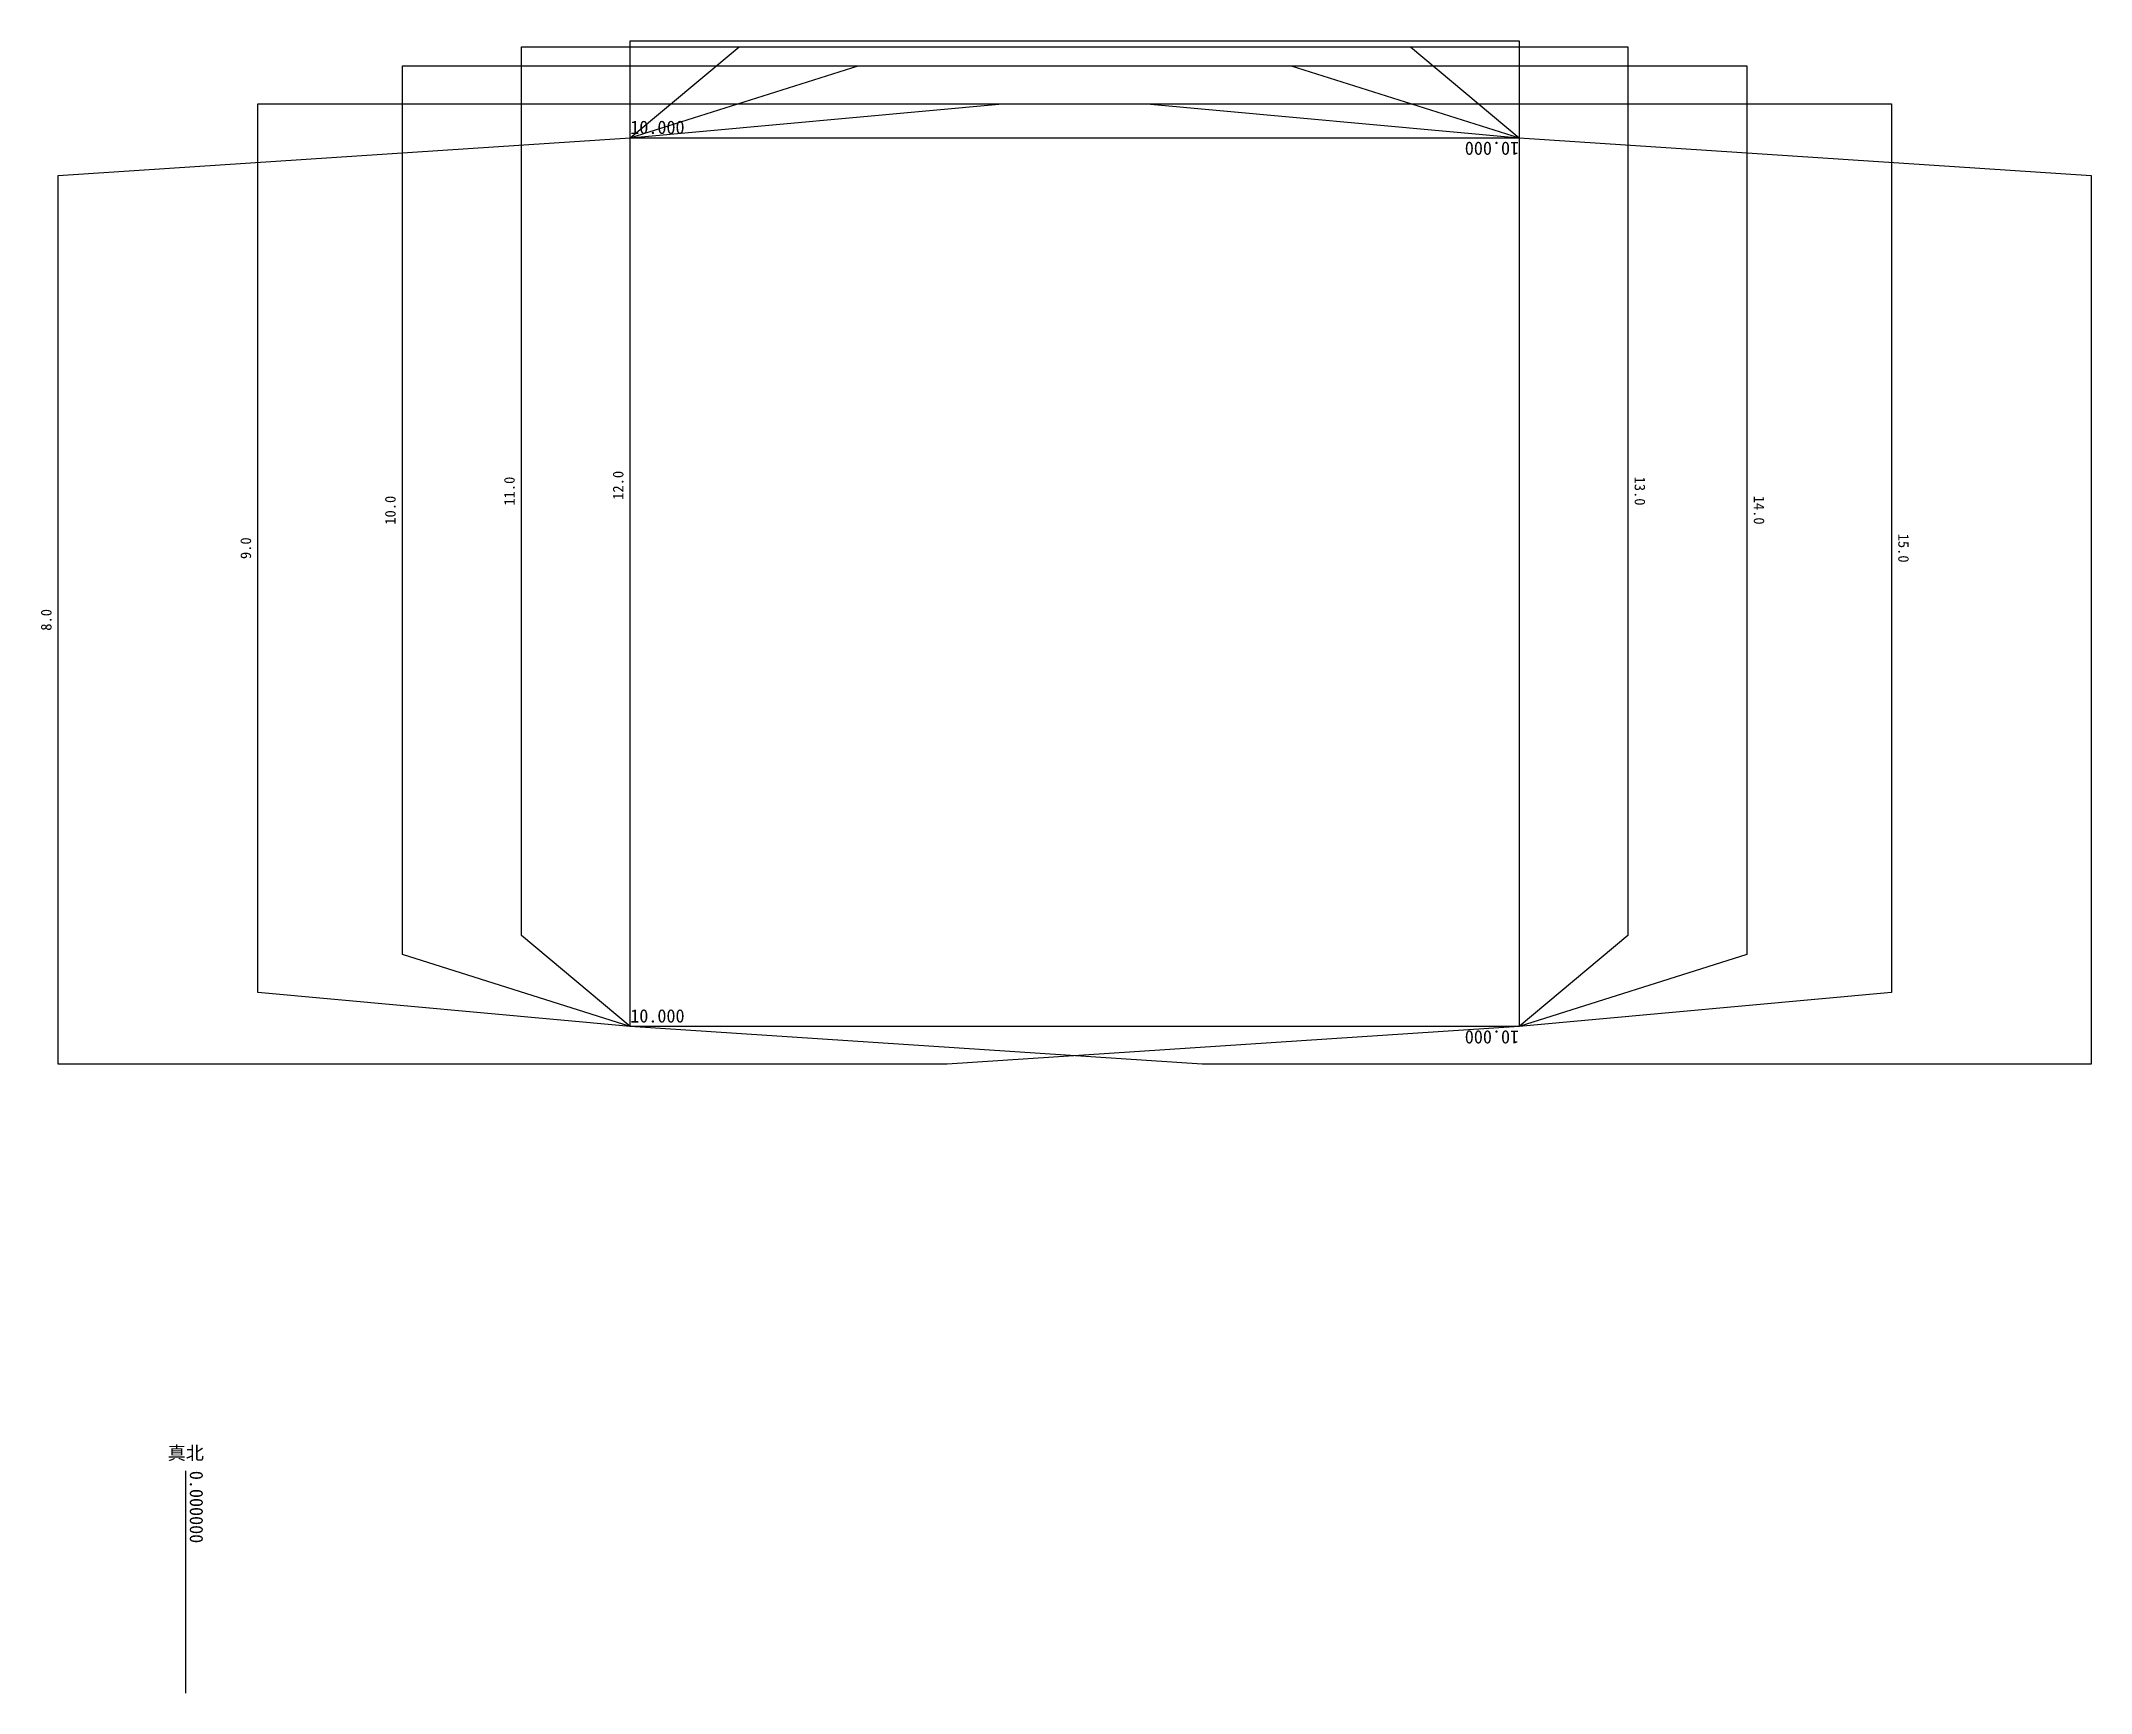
# Model space of a CAD drawing. Units: millimetres at full size, sheet at 1:100. Extents: x -17546 to 10695, y -18796 to 3968.
import ezdxf
from ezdxf.enums import TextEntityAlignment as Align

# ---------------------------------------------------------------- set-up
doc = ezdxf.new("R2010")
doc.units = ezdxf.units.MM
doc.header["$LTSCALE"] = 100
doc.layers.add('0-0', color=7, linetype='Continuous')
doc.styles.add('ＭＳ ゴシック', font='')
doc.styles.get('ＭＳ ゴシック').set_extended_font_data('MS Gothic')

msp = doc.modelspace()

# ---------------------------------------------------------------- linework, layer by layer
at = {"layer": '0-0'}
for p, q in [((-17307.4, 2113.7), (-9428.1, 2632.2)), ((4314.1, -8357.4), (2816.3, -9612.2)), ((5955.6, -8619.7), (2816.3, -9612.2)), ((7946, -9143.4), (2816.3, -9612.2)), ((2816.3, -9612.2), (-5062.2, -10130.8)), ((-15551, -18795.9), (-15551, -15734.7))]:
    msp.add_line(p, q, dxfattribs=at)
for points in [[(-9428.1, -9612.2), (-9428.1, -8276.7), (-9428.1, 3967.8)], [(-9428.1, 3967.8), (2816.3, 3967.8), (2816.3, -8276.7), (2816.3, -9612.2)], [(-9428.1, -9612.2), (-10926.6, -8357.4), (-10926.6, 3887.8)], [(-10926.6, 3887.8), (1318.5, 3887.8), (2816.3, 2632.2)], [(-9428.1, 2632.2), (-7929.6, 3887.8), (4314.1, 3887.8), (4314.1, -8357.4)], [(-9428.1, -9612.2), (-12567.4, -8619.7), (-12567.4, 3624.8)], [(-12567.4, 3624.8), (-322.9, 3624.8), (2816.3, 2632.2)], [(-9428.1, 2632.2), (-6288.9, 3624.8), (5955.6, 3624.8), (5955.6, -8619.7)], [(-9428.1, -9612.2), (-14558.5, -9143.4), (-14558.5, 3101.8)], [(-14558.5, 3101.8), (-2313.3, 3101.8), (2816.3, 2632.2)], [(-9428.1, 2632.2), (-4298.5, 3101.8), (7946, 3101.8), (7946, -9143.4)], [(2816.3, 2632.2), (10694.8, 2113.7), (10694.8, -10130.8)], [(-5062.2, -10130.8), (-17307.4, -10130.8), (-17307.4, 2113.7)], [(10694.8, -10130.8), (-1548.9, -10130.8), (-9428.1, -9612.2)]]:
    msp.add_lwpolyline(points, dxfattribs=at)
msp.add_lwpolyline([(-9428.6, 2632.7), (2816.3, 2632.7), (2816.3, -9612.2), (-9428.6, -9612.2)], close=True, dxfattribs=at)

# ---------------------------------------------------------------- texts
at = {"layer": '0-0', "color": 2, "style": 'ＭＳ ゴシック'}
for p in [(-9428.6, 2632.7), (-9428.6, -9612.2)]:
    msp.add_text('10.000', height=183.3, dxfattribs=at).set_placement(p, align=Align.BOTTOM_LEFT)
for p in [(2816.3, 2632.7), (2816.3, -9612.2)]:
    msp.add_text('10.000', height=183.3, rotation=180, dxfattribs=at).set_placement(p, align=Align.BOTTOM_LEFT)
at = {"layer": '0-0', "style": 'ＭＳ ゴシック'}
for s, rotation, p in [('12.0', 90, (-9478.1, -2354.5)), ('11.0', 90, (-10976.6, -2434.8)), ('13.0', 270, (4364.1, -2034.8)), ('10.0', 90, (-12617.4, -2697.4)), ('14.0', 270, (6005.6, -2297.4)), ('9.0', 90, (-14608.5, -3170.8)), ('15.0', 270, (7996, -2820.8)), ('8.0', 90, (-17357.4, -4158.5))]:
    msp.add_text(s, height=146.6, rotation=rotation, dxfattribs=at).set_placement(p, align=Align.BOTTOM_LEFT)
at = {"layer": '0-0', "color": 6, "style": 'ＭＳ ゴシック'}
msp.add_text('真北', height=183.3, dxfattribs=at).set_placement((-15801, -15634.7), align=Align.BOTTOM_LEFT)
msp.add_text('0.000000', height=183.3, rotation=270, dxfattribs=at).set_placement((-15551, -15734.7), align=Align.BOTTOM_LEFT)

doc.saveas('drawing.dxf')
